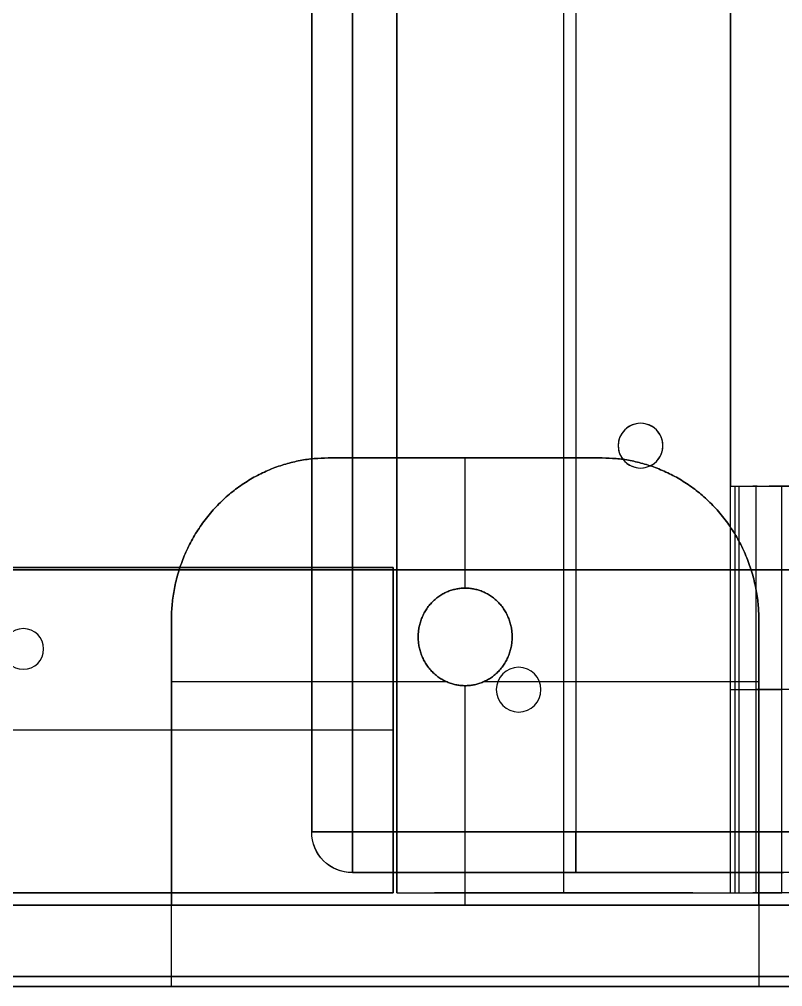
# Model space of a CAD drawing. Header units: millimetres. Extents: x -1488 to 3198, y -4194 to 3775.
# Drawn here: x -973.2 to -879.3, y -4194.1 to -4075.2 of the extents above; entities that cross this region are included whole.
import ezdxf

# ---------------------------------------------------------------- set-up
doc = ezdxf.new("R2010")
doc.units = ezdxf.units.MM
doc.header["$MEASUREMENT"] = 0
doc.layers.add('Domyślny', color=7, linetype='Continuous', true_color=0x000000)
doc.layers.add('Warstwa 01', color=7, linetype='Continuous', true_color=0xffffff)

# ---------------------------------------------------------------- blocks, each defined once
blk = doc.blocks.new('blacha wspornika desek awki Soft 02.412 SC_skrajny 01')
at = {"layer": 'Domyślny'}
for p, q in [((0, 5.551115123125783e-17, -190), (0, 4, -190)), ((0, 4, -190), (40, 4, -190)), ((20, 5.551115123125783e-17), (20, 4)), ((20, 4), (20, 4, -380.0000000000001)), ((20, 4, -380), (20, 1.110223024625157e-16, -380)), ((27.5, -5.551115123125783e-17, -160.5), (27.5, 3.999999999999999, -160.5)), ((27.5, -5.551115123125783e-17, -105.5), (27.5, 3.999999999999999, -105.5)), ((27.49999999999999, -5.551115123125783e-17, -45.5), (27.49999999999999, 3.999999999999999, -45.5)), ((27.5, -5.551115123125783e-17, -334.5), (27.5, 3.999999999999999, -334.5)), ((27.5, -5.551115123125783e-17, -274.5), (27.5, 3.999999999999999, -274.5)), ((27.5, -5.551115123125783e-17, -219.5), (27.5, 3.999999999999999, -219.5)), ((29.99999999999999, 3.999999999999999, -217), (29.99999999999999, -4.625929269271485e-17, -217)), ((29.99999999999999, -4.625929269271485e-17, -222), (29.99999999999999, 3.999999999999999, -222)), ((29.99999999999999, 3.999999999999999, -272), (29.99999999999999, -4.625929269271485e-17, -272)), ((29.99999999999999, -4.625929269271485e-17, -277), (29.99999999999999, 3.999999999999999, -277)), ((29.99999999999999, 3.999999999999999, -332), (29.99999999999999, -4.625929269271485e-17, -332)), ((29.99999999999999, -4.625929269271485e-17, -337), (29.99999999999999, 3.999999999999999, -337)), ((29.99999999999999, 3.999999999999999, -163), (29.99999999999999, -4.625929269271485e-17, -163)), ((29.99999999999999, -4.625929269271485e-17, -158), (29.99999999999999, 3.999999999999999, -158)), ((29.99999999999999, 3.999999999999999, -108), (29.99999999999999, -4.625929269271485e-17, -108)), ((29.99999999999999, -4.625929269271485e-17, -103), (29.99999999999999, 3.999999999999999, -103)), ((29.99999999999999, 3.999999999999999, -48), (29.99999999999999, -4.625929269271485e-17, -48)), ((29.99999999999999, -4.625929269271485e-17, -43), (29.99999999999999, 3.999999999999999, -43)), ((32.5, -5.551115123125783e-17, -219.5), (32.5, 3.999999999999999, -219.5)), ((32.5, -5.551115123125783e-17, -274.5), (32.5, 3.999999999999999, -274.5)), ((32.5, -5.551115123125783e-17, -334.5), (32.5, 3.999999999999999, -334.5)), ((32.49999999999999, -5.551115123125783e-17, -45.5), (32.49999999999999, 3.999999999999999, -45.5)), ((32.49999999999999, -5.551115123125783e-17, -105.5), (32.49999999999999, 3.999999999999999, -105.5)), ((32.5, -5.551115123125783e-17, -160.5), (32.5, 3.999999999999999, -160.5)), ((40, 5.551115123125783e-17, -190), (40, 4, -190)), ((0, 2), (0, 2, -380)), ((40, 2), (-1.77635683940025e-15, 2)), ((40, 2, -380), (-1.77635683940025e-15, 2, -380)), ((40, 2, -380), (40, 2)), ((0, 0, -190), (40, 0, -190)), ((20, 0), (20, 0, -380.0000000000001))]:
    blk.add_line(p, q, dxfattribs=at)
at = {"layer": 'Domyślny', "extrusion": (1.776356839400251e-16, 1, 0)}
for centre, start, end in [((-30, -160.5, 4.000000000000004), 270.0000000000002, 89.99999999999984), ((-29.99999999999999, -45.5, 4.000000000000004), 270, 90), ((-30, -334.5, 4.000000000000004), 270.0000000000002, 89.99999999999984), ((-30, -274.5, 4.000000000000004), 270.0000000000002, 89.99999999999984), ((-30, -219.5, 4.000000000000004), 270.0000000000002, 89.99999999999984)]:
    blk.add_arc(centre, 2.5, start, end, dxfattribs=at)
at = {"layer": 'Domyślny', "extrusion": (1.77635683940025e-16, 1, 0)}
blk.add_arc((-30, -105.5, 4.000000000000004), 2.5, 270.0000000000002, 89.99999999999977, dxfattribs=at)
at = {"layer": 'Domyślny', "extrusion": (-1.776356839400251e-16, 1, 0)}
for centre, radius, start, end in [((-30, -219.5, 3.999999999999994), 2.5, 89.99999999999977, 270.0000000000002), ((-30, -274.5, 3.999999999999994), 2.5, 89.99999999999977, 270.0000000000002), ((-30, -334.5, 3.999999999999994), 2.5, 89.99999999999977, 270.0000000000002), ((-29.99999999999999, -45.5, 3.999999999999994), 2.5, 90, 270), ((-29.99999999999999, -105.5, 3.999999999999994), 2.500000000000014, 90, 270), ((-30, -160.5, 3.999999999999994), 2.5, 89.99999999999977, 270.0000000000002)]:
    blk.add_arc(centre, radius, start, end, dxfattribs=at)
at = {"layer": 'Domyślny', "extrusion": (0, 1, 0)}
for centre, start, end in [((-30, -160.5, 2), 270, 90), ((-30, -105.5, 2), 270, 90), ((-29.99999999999999, -45.5, 2), 270, 90), ((-30, -334.5, 2), 270, 90), ((-30, -274.5, 2), 270, 90), ((-30, -219.5, 2), 270, 90), ((-30, -219.5, 2), 90, 270), ((-30, -274.5, 2), 90, 270), ((-30, -334.5, 2), 90, 270), ((-29.99999999999999, -45.5, 2), 90, 270), ((-29.99999999999999, -105.5, 2), 90, 270), ((-30, -160.5, 2), 90, 270)]:
    blk.add_arc(centre, 2.5, start, end, dxfattribs=at)
at = {"layer": 'Domyślny', "extrusion": (-1.110223024625158e-17, 1, 1.232595164407831e-33)}
for centre in [(-30, -160.5), (-30, -334.5), (-30, -274.5), (-30, -219.5)]:
    blk.add_arc(centre, 2.5, 270.0000000000002, 89.99999999999984, dxfattribs=at)
at = {"layer": 'Domyślny', "extrusion": (-1.110223024625159e-17, 1, 1.355854680848614e-32)}
blk.add_arc((-30, -105.5), 2.5, 270.0000000000002, 89.99999999999977, dxfattribs=at)
at = {"layer": 'Domyślny', "extrusion": (-1.110223024625157e-17, 1, 2.465190328815662e-33)}
blk.add_arc((-29.99999999999999, -45.5), 2.5, 270, 90, dxfattribs=at)
at = {"layer": 'Domyślny', "extrusion": (1.110223024625155e-17, 1, -1.232595164407831e-33)}
for centre in [(-30, -219.5), (-30, -274.5), (-30, -334.5), (-30, -160.5)]:
    blk.add_arc(centre, 2.5, 89.99999999999977, 270.0000000000002, dxfattribs=at)
at = {"layer": 'Domyślny', "extrusion": (1.110223024625157e-17, 1, -2.465190328815662e-33)}
blk.add_arc((-29.99999999999999, -45.5), 2.5, 90, 270, dxfattribs=at)
at = {"layer": 'Domyślny', "extrusion": (1.110223024625157e-17, 1, 6.162975822039137e-33)}
blk.add_arc((-29.99999999999999, -105.5), 2.500000000000014, 90, 270, dxfattribs=at)
at = {"layer": 'Domyślny'}
for points in [[(0, 4), (0, 2), (0, 0)], [(0, 4, -380), (0, 4, -190), (0, 4)], [(0, 0, -380), (0, 2, -380), (0, 4, -380)], [(0, 4), (20, 4), (40, 4)], [(0, 4, -380), (20, 4, -380), (40, 4, -380)], [(40, 4), (40, 2), (40, 0)], [(40, 4, -380), (40, 2, -380), (40, 0, -380)], [(40, 4), (40, 4, -190), (40, 4, -380)], [(0, 0), (0, 0, -190), (0, 0, -380)], [(40, 0), (20, 0), (0, 0)], [(0, 0, -380), (20, 0, -380), (40, 0, -380)], [(40, 0, -380), (40, 0, -190), (40, 0)]]:
    blk.add_open_spline(points, degree=2, dxfattribs=at)
blk = doc.blocks.new('blacha nona przednia awki Soft 02.412 SC')
at = {"layer": 'Domyślny'}
for p, q in [((-852.4999999999999, 74.23226756797584, -41.88912181746839), (-902.5, 74.23226756797584, -41.88912181746839)), ((-902.5, 73.88571409291805, -39.56001241746166), (-902.5, 69.48422842302935, -39.56001241746166)), ((-852.4999999999999, 73.88571446481916, -39.56001241746169), (-852.4999999999999, 69.48422842302936, -39.56001241746169)), ((-850.25, 68.81745106388863, -53.38510666913847), (-850.25, 72.78616392951172, -53.88442439387677)), ((-847.4999999999998, 69.16073199964686, -50.65661657402279), (-847.5, 73.12944486526985, -51.15593429876185)), ((-844.7499999999998, 68.81745106388865, -53.38510666913848), (-844.7499999999998, 72.78616392951174, -53.88442439387676)), ((-902.5, 71.85965004500324, -42.59712260004124), (-902.5, 71.85965004500324, -36.26173934044103)), ((-902.5, 71.63689760619111, -63.01910521412901), (-902.5, 67.6053638213733, -63.01910521412901)), ((-902.5, 71.60548714659373, -63.26876407649871), (-437.7500000000001, 71.60548714659373, -63.26876407649871)), ((-877.4999999999999, 58.99999999999997, -23.34314575050776), (-877.4999999999999, 71.88912181746826, -36.232267567976)), ((-25.00000000000001, 72.18533686641027, -42.63809840457753), (-852.5, 72.18533686641027, -42.63809840457763)), ((-852.4999999999999, 71.85965004500324, -42.59712260004128), (-852.4999999999999, 71.85965004500324, -36.26173934044104)), ((-847.4999999999998, 72.44288299375336, -56.6129144889936), (-847.4999999999998, 68.47417012813037, -56.11359676425455)), ((-847.5000000000001, 68.47417012813021, -56.11359676425454), (-847.5000000000007, 72.44288299375323, -56.61291448899343)), ((-847.4999999999997, 68.47417012813024, -56.11359676425452), (-847.4999999999991, 72.44288299375324, -56.61291448899333)), ((-852.4999999999999, 70.23226756797585, -41.88912181746839), (-902.5, 70.23226756797585, -41.88912181746839)), ((-880.25, 66.94500959611567, -68.26777991522489), (-880.2500000000001, 70.91372246173853, -68.76709763996483)), ((-877.5, 67.28829053187408, -65.53928982010903), (-877.5, 71.25700339749702, -66.03860754484863)), ((-877.5, 67.28829053187404, -65.53928982010906), (-877.5000000000002, 71.25700339749696, -66.03860754484873)), ((-877.4999999999999, 67.28829053187401, -65.53928982010906), (-877.4999999999998, 71.25700339749696, -66.03860754484873)), ((-877.5, 70.57044152598013, -71.49558773508025), (-877.5, 66.60172866035722, -70.99627001034057)), ((-874.7499999999999, 66.94500959611567, -68.26777991522489), (-874.7499999999999, 70.91372246173854, -68.76709763996483)), ((-852.4999999999999, 57.58578643762691, -24.75735931288089), (-852.4999999999999, 70.47490825509517, -37.64648113034911)), ((-902.5, 69.62113071378221, -46.99724257311316), (-902.5, 69.62113071378221, -79.04096785514486)), ((-877.4999999999999, 56.17157287525379, -26.17157287525396), (-877.4999999999999, 69.06069469272205, -39.06069469272217)), ((-902.5, 67.6367742809708, -62.76944635175926), (-437.7500000000001, 67.6367742809708, -62.76944635175926)), ((-902.5, 67.05692456115416, -83.40011202368045), (902.5, 67.05692456115416, -83.40011202368045))]:
    blk.add_line(p, q, dxfattribs=at)
at = {"layer": 'Domyślny', "extrusion": (1, 0, 0)}
for centre, radius, start, end in [((66.23226756797578, -41.88912181746844, -902.5), 8.000000000000075, 352.8290942422592, 44.99999999999979), ((66.23226756797587, -41.88912181746839, -877.5), 7.999999999999979, 352.8290942422587, 44.99999999999993), ((66.23226756797582, -41.88912181746842, -902.5), 4.000000000000043, 352.8290942422594, 44.99999999999986), ((66.23226756797587, -41.88912181746839, -877.5), 3.999999999999986, 352.8290942422587, 44.99999999999986)]:
    blk.add_arc(centre, radius, start, end, dxfattribs=at)
at = {"layer": 'Domyślny', "extrusion": (1, -3.204931582357804e-13, -1.098202521269926e-13)}
blk.add_arc((66.23226756770273, -41.889121817562, -852.500000000019), 7.999999999999917, 352.8290942422584, 45.00000000000036, dxfattribs=at)
at = {"layer": 'Domyślny', "extrusion": (9.409051364647662e-15, 0.9921782164057407, -0.1248294311848097)}
blk.add_arc((847.5000000000003, -44.37709664572334, 78.94320835339934), 2.75000000000008, 270.0000000000023, 89.99999999999291, dxfattribs=at)
at = {"layer": 'Domyślny', "extrusion": (-4.281887551934712e-15, 0.9921782164057402, -0.1248294311848142)}
blk.add_arc((847.4999999999997, -44.37709664572154, 78.94320835341112), 2.750000000000095, 90, 269.9999999999953, dxfattribs=at)
at = {"layer": 'Domyślny', "extrusion": (7.774166447299024e-15, 0.9921782164057311, -0.1248294311848865)}
blk.add_arc((877.5000000000006, -59.3770966457178, 78.94320835340429), 2.750000000000042, 270, 90, dxfattribs=at)
at = {"layer": 'Domyślny', "extrusion": (1.786165261621071e-14, 0.9921782164057311, -0.1248294311848862)}
blk.add_arc((877.5000000000013, -59.37709664571894, 78.94320835339543), 2.750000000000042, 90, 270, dxfattribs=at)
at = {"layer": 'Domyślny', "extrusion": (1, -5.832450392561646e-13, -1.998548662177918e-13)}
blk.add_arc((66.23226756747864, -41.88912181763878, -852.5000000000322), 4.000000000000012, 352.8290942422586, 45, dxfattribs=at)
at = {"layer": 'Domyślny', "extrusion": (0, 0.9921782164057534, -0.1248294311847101)}
blk.add_arc((847.4999999999999, -44.37709664573, 76.94320835340287), 2.750000000000114, 270.0000000000047, 90.00000000000237, dxfattribs=at)
at = {"layer": 'Domyślny', "extrusion": (0, 0.9921782164057537, -0.1248294311847083)}
blk.add_arc((847.4999999999999, -44.37709664573015, 76.9432083534028), 2.750000000000114, 89.99999999999054, 269.9999999999928, dxfattribs=at)
at = {"layer": 'Domyślny', "extrusion": (0, 0.9921782164057252, -0.1248294311849339)}
blk.add_arc((877.5, -59.37709664571328, 76.94320835341395), 2.75, 269.9999999999976, 89.99999999999763, dxfattribs=at)
at = {"layer": 'Domyślny', "extrusion": (0, 0.9921782164057253, -0.1248294311849321)}
blk.add_arc((877.5, -59.37709664571344, 76.94320835341384), 2.75, 90.00000000000475, 270.0000000000047, dxfattribs=at)
at = {"layer": 'Domyślny', "extrusion": (-2.291101086783939e-15, 0.9921782164057403, -0.1248294311848145)}
blk.add_arc((847.4999999999997, -44.37709664572191, 74.94320835340946), 2.750000000000095, 270, 90, dxfattribs=at)
at = {"layer": 'Domyślny', "extrusion": (2.613634343283268e-15, 0.9921782164057403, -0.1248294311848143)}
blk.add_arc((847.5, -44.37709664572244, 74.94320835340531), 2.750000000000095, 90, 270, dxfattribs=at)
at = {"layer": 'Domyślny', "extrusion": (2.580266052002259e-15, 0.9921782164057316, -0.124829431184883)}
blk.add_arc((877.5000000000002, -59.37709664571738, 74.94320835340864), 2.750000000000012, 270, 90, dxfattribs=at)
at = {"layer": 'Domyślny', "extrusion": (-2.580266052000177e-15, 0.9921782164057316, -0.1248294311848827)}
blk.add_arc((877.4999999999998, -59.37709664571685, 74.94320835341314), 2.750000000000012, 90, 270, dxfattribs=at)
at = {"layer": 'Domyślny'}
for points in [[(-902.5, 69.04128099396564, -83.64977088605016), (-902.5, 71.60548714659369, -63.26876407649873), (-902.5, 74.16969329922173, -42.8877572669473)], [(-902.5, 74.16969329922173, -42.8877572669473), (-877.4999999999999, 74.16969329922173, -42.88775726694732), (-852.4999999999998, 74.16969329922173, -42.88775726694734)], [(-902.5, 70.2009804335988, -42.38843954220784), (-902.5, 72.18533686641027, -42.63809840457758), (-902.5, 74.16969329922173, -42.8877572669473)], [(-852.4999999999998, 74.16969329922173, -42.88775726694734), (-438.7499999999999, 74.16969329922173, -42.8877572669473), (-25.00000000000001, 74.16969329922175, -42.88775726694725)], [(-852.4999999999998, 70.2009804335988, -42.38843954220788), (-852.4999999999998, 72.18533686641027, -42.6380984045776), (-852.4999999999998, 74.16969329922173, -42.88775726694734)], [(-902.5, 71.88912181746824, -36.23226756797602), (-877.4999999999999, 71.88912181746824, -36.23226756797602), (-852.4999999999998, 71.88912181746824, -36.23226756797602)], [(-902.5, 58.99999999999997, -23.34314575050777), (-902.5, 65.4445609087341, -29.78770665924189), (-902.5, 71.88912181746824, -36.23226756797602)], [(-902.5, 69.06069469272207, -39.0606946927222), (-902.5, 70.47490825509516, -37.64648113034912), (-902.5, 71.88912181746824, -36.23226756797602)], [(-852.4999999999998, 71.88912181746824, -36.23226756797602), (-852.4999999999998, 65.4445609087341, -29.7877066592419), (-852.4999999999998, 58.99999999999999, -23.34314575050778)], [(-852.4999999999998, 69.06069469272205, -39.06069469272221), (-852.4999999999998, 70.47490825509514, -37.64648113034912), (-852.4999999999998, 71.88912181746824, -36.23226756797602)], [(-902.5, 70.2009804335988, -42.38843954220784), (-877.4999999999999, 70.2009804335988, -42.38843954220786), (-852.4999999999998, 70.2009804335988, -42.38843954220788)], [(-902.5, 65.07256812834271, -83.15045316131074), (-902.5, 67.63677428097076, -62.76944635175929), (-902.5, 70.2009804335988, -42.38843954220784)], [(-852.4999999999998, 70.2009804335988, -42.38843954220788), (-438.7499999999999, 70.2009804335988, -42.38843954220783), (-25.00000000000001, 70.20098043359882, -42.38843954220779)], [(-902.5, 56.17157287525379, -26.17157287525397), (-902.5, 62.61613378398793, -32.61613378398809), (-902.5, 69.06069469272207, -39.0606946927222)], [(-902.5, 69.06069469272207, -39.0606946927222), (-877.4999999999999, 69.06069469272205, -39.06069469272221), (-852.4999999999998, 69.06069469272205, -39.06069469272221)], [(902.5, 69.04128099396564, -83.64977088605016), (0, 69.04128099396564, -83.64977088605016), (-902.5, 69.04128099396564, -83.64977088605016)], [(-902.5, 65.07256812834271, -83.15045316131074), (-902.5, 67.05692456115418, -83.40011202368045), (-902.5, 69.04128099396564, -83.64977088605016)], [(-852.4999999999998, 69.06069469272205, -39.06069469272221), (-852.4999999999998, 62.61613378398793, -32.61613378398809), (-852.4999999999998, 56.1715728752538, -26.17157287525397)], [(902.5, 65.07256812834271, -83.15045316131072), (0, 65.07256812834271, -83.15045316131074), (-902.5, 65.07256812834271, -83.15045316131074)]]:
    blk.add_open_spline(points, degree=2, dxfattribs=at)
blk = doc.blocks.new('deska 2 siedziska awki Soft 02.412 SC 01')
at = {"layer": 'Domyślny'}
for p, q in [((5, 0), (1795, 0)), ((1800, -73.02918409690244), (1800, -4.999999999999998)), ((5, -32.49999999999999, -19.00000000000001), (1795, -32.49999999999999, -19.00000000000001)), ((5, -32.49999999999999, 19), (1795, -32.49999999999999, 19)), ((1800, -43.46073951743066, 14), (1800, -43.46073951743066, -14.00000000000001))]:
    blk.add_line(p, q, dxfattribs=at)
for centre, radius, start, end in [((1795, -4.999999999999657, 14), 4.99999999999966, 359.9999999999961, 90), ((1795, -4.999999999999997), 5, 1.017777498068325e-14, 90), ((1795, -4.999999999999654, -14), 4.999999999999545, 359.9999999999961, 89.9999999999974)]:
    blk.add_arc(centre, radius, start, end, dxfattribs=at)
at = {"layer": 'Domyślny', "extrusion": (1, 0, 0)}
for centre, radius, start, end in [((-5.000000000000004, 14, 1795), 5.000000000000004, 2.035554996136649e-14, 89.99999999999997), ((-4.999999999999998, -14, 1795), 4.999999999999996, 270, 4.071109992273304e-14)]:
    blk.add_arc(centre, radius, start, end, dxfattribs=at)
at = {"layer": 'Domyślny', "extrusion": (-7.105427357601002e-16, 1, -3.234329711406149e-29)}
blk.add_arc((-1795, -14.00000000000034, -5.000000000001275), 4.999999999999659, 179.9999999999961, 269.9999999999974, dxfattribs=at)
at = {"layer": 'Domyślny', "extrusion": (-5.329070518200751e-16, 1, -1.776356839400007e-16)}
blk.add_arc((-1795, 14.00000000000034, -5.000000000000959), 4.999999999999659, 90.00000000000261, 180.0000000000039, dxfattribs=at)
at = {"layer": 'Domyślny', "extrusion": (0, 1, 0)}
for centre, radius, start, end in [((-1795, -13.99999999999999, -32.49999999999999), 5.000000000000009, 180, 270), ((-1795, 14, -32.5), 5, 90, 180)]:
    blk.add_arc(centre, radius, start, end, dxfattribs=at)
at = {"layer": 'Domyślny'}
for points in [[(1795, 1.221245327087672e-15, 14), (900.0000000000001, 1.054711873393899e-15, 14), (4.99999999999992, 8.881784197001252e-16, 14)], [(4.99999999999992, 0, -14), (900.0000000000001, 1.665334536937735e-16, -14), (1795, 3.33066907387547e-16, -14)], [(1795, 3.33066907387547e-16, -14), (1795, 7.771561172376096e-16), (1795, 1.221245327087672e-15, 14)], [(1795, -4.999999999999999, -19), (900.0000000000001, -5, -19), (4.999999999999941, -5, -19.00000000000001)], [(4.999999999999913, -4.999999999999998, 19), (900.0000000000001, -4.999999999999999, 19), (1795, -5, 19)], [(1795, -59.99999999999999, -19.00000000000001), (1795, -32.49999999999999, -19.00000000000001), (1795, -4.999999999999999, -19)], [(1795, -5, 19), (1795, -32.50000000000004, 19.00000000000005), (1795, -60.00000000000007, 19.00000000000009)], [(1800, -4.999999999999996, -14), (1800, -4.999999999999997), (1800, -4.999999999999998, 14)], [(1800, -4.999999999999998, 14), (1800, -31.51459204844955, 14.0000000000001), (1800, -58.0291840968991, 14.00000000000019)], [(1800, -59.99999999999999, -14.00000000000001), (1800, -32.49999999999999, -14), (1800, -4.999999999999996, -14)]]:
    blk.add_open_spline(points, degree=2, dxfattribs=at)

msp = doc.modelspace()

# ---------------------------------------------------------------- linework, layer by layer
at = {"layer": 'Warstwa 01'}
for p, q in [((-935.2552070773345, -4129.117115089797, -217.8634727275319), (-935.2552070773345, -4129.117115089797, -207.8634727275319)), ((-918.3852143473587, -4145.117115089797, -217.8634727275319), (-918.3852143473587, -4145.117115089797, -207.8634727275319)), ((-882.2352299259801, -4149.117115089797, -217.8634727275319), (-882.2352299259801, -4149.117115089797, -207.8634727275319)), ((-918.3852143473587, -4157.117115089797, -207.8634727275319), (-918.3852143473587, -4157.117115089797, -217.8634727275319))]:
    msp.add_line(p, q, dxfattribs=at)
msp.add_lwpolyline([(-954.5351987687363, -4194.117115089797), (-882.2281001764668, -4194.117115089797)], dxfattribs=at)
for points, weights in [([(-954.5351987687363, -4149.117115089797, -217.8634727275319), (-954.5351987687369, -4129.117115089798, -217.8634727275319), (-935.2552070773345, -4129.117115089797, -217.8634727275319)], [1, 0.7071067811865474, 1]), ([(-935.2552070773345, -4129.117115089797, -207.8634727275319), (-954.5351987687368, -4129.117115089798, -207.8634727275319), (-954.5351987687363, -4149.117115089797, -207.8634727275319)], [1, 0.7071067811865478, 1]), ([(-935.2552070773345, -4129.117115089797, -212.8634727275319), (-954.5351987687364, -4129.117115089797, -212.8634727275319), (-954.5351987687363, -4149.117115089797, -212.8634727275319)], [1, 0.7071067811865476, 1]), ([(-901.5152216173819, -4129.117115089797, -217.8634727275319), (-882.2352299259803, -4129.117115089797, -217.8634727275318), (-882.2352299259801, -4149.117115089797, -217.8634727275319)], [1, 0.7071067811865476, 1]), ([(-882.2352299259801, -4149.117115089797, -207.8634727275319), (-882.2352299259812, -4129.117115089798, -207.8634727275319), (-901.5152216173819, -4129.117115089797, -207.8634727275319)], [1, 0.7071067811865475, 1]), ([(-882.2352299259801, -4149.117115089797, -212.8634727275319), (-882.2352299259803, -4129.117115089797, -212.8634727275319), (-901.5152216173819, -4129.117115089797, -212.8634727275319)], [1, 0.7071067811865476, 1])]:
    msp.add_rational_spline(points, weights, degree=2, dxfattribs=at)
for points in [[(-901.5152216173819, -4129.117115089797, -217.8634727275319), (-918.3852143473582, -4129.117115089797, -217.8634727275319), (-935.2552070773345, -4129.117115089797, -217.8634727275319)], [(-935.2552070773345, -4129.117115089797, -207.8634727275319), (-918.3852143473582, -4129.117115089797, -207.8634727275319), (-901.5152216173819, -4129.117115089797, -207.8634727275319)], [(-901.5152216173819, -4129.117115089797, -212.8634727275319), (-918.3852143473587, -4129.117115089797, -212.8634727275319), (-935.2552070773354, -4129.117115089797, -212.8634727275319)], [(-918.3852143473586, -4129.117115089797, -217.8634727275319), (-918.3852143473586, -4129.117115089797, -212.8634727275319), (-918.3852143473586, -4129.117115089797, -207.8634727275319)], [(-918.3852143473578, -4145.117115089797, -207.8634727275319), (-918.3852143473578, -4137.117115089797, -207.8634727275319), (-918.3852143473578, -4129.117115089797, -207.8634727275319)], [(-918.3852143473578, -4145.117115089797, -217.8634727275319), (-918.3852143473578, -4137.117115089797, -217.8634727275319), (-918.3852143473578, -4129.117115089797, -217.8634727275319)], [(-901.5152216173819, -4129.117115089797, -207.8634727275319), (-901.5152216173819, -4129.117115089797, -212.8634727275319), (-901.5152216173819, -4129.117115089797, -217.8634727275319)], [(-851.59891889494, -4142.867937086089, 487.144736735097), (-1081.229549258668, -4142.867937086089, 487.1447367350973), (-1310.860179622396, -4142.867937086089, 487.1447367350976)], [(-954.5351987687363, -4149.117115089797, -217.8634727275319), (-954.5351987687363, -4166.617115089797, -217.8634727275319), (-954.5351987687363, -4184.117115089797, -217.8634727275319)], [(-954.5351987687363, -4149.117115089797, -207.8634727275319), (-954.5351987687363, -4149.117115089797, -212.8634727275319), (-954.5351987687363, -4149.117115089797, -217.8634727275319)], [(-954.5351987687363, -4184.117115089797, -207.8634727275319), (-954.5351987687363, -4166.617115089797, -207.8634727275319), (-954.5351987687363, -4149.117115089797, -207.8634727275319)], [(-954.5351987687363, -4149.117115089798, -212.8634727275319), (-954.5351987687363, -4166.617115089798, -212.8634727275319), (-954.5351987687363, -4184.117115089798, -212.8634727275319)], [(-882.2352299259801, -4184.117115089797, -217.8634727275319), (-882.2352299259801, -4166.617115089797, -217.8634727275319), (-882.2352299259801, -4149.117115089797, -217.8634727275319)], [(-882.2352299259801, -4149.117115089797, -207.8634727275319), (-882.2352299259801, -4166.617115089797, -207.8634727275319), (-882.2352299259801, -4184.117115089797, -207.8634727275319)], [(-882.2352299259801, -4184.117115089798, -212.8634727275319), (-882.2352299259801, -4166.617115089797, -212.8634727275319), (-882.2352299259801, -4149.117115089797, -212.8634727275319)], [(-924.169211854779, -4151.117115089797, -217.8634727275319), (-924.169211854779, -4151.117115089797, -212.8634727275319), (-924.169211854779, -4151.117115089797, -207.8634727275319)], [(-912.6012168399375, -4151.117115089797, -217.8634727275319), (-912.6012168399375, -4151.117115089797, -212.8634727275319), (-912.6012168399375, -4151.117115089797, -207.8634727275319)], [(-954.5351987687361, -4156.617115089797, -207.8634727275319), (-937.6160014570823, -4156.617115089797, -207.8634727275319), (-920.6968041454286, -4156.617115089797, -207.8634727275319)], [(-954.5351987687361, -4156.617115089797, -217.8634727275319), (-937.6160014570823, -4156.617115089797, -217.8634727275319), (-920.6968041454286, -4156.617115089797, -217.8634727275319)], [(-918.3852143473578, -4184.117115089797, -207.8634727275319), (-918.3852143473578, -4170.617115089797, -207.8634727275319), (-918.3852143473578, -4157.117115089797, -207.8634727275319)], [(-918.3852143473578, -4184.117115089797, -217.8634727275319), (-918.3852143473578, -4170.617115089797, -217.8634727275319), (-918.3852143473578, -4157.117115089797, -217.8634727275319)], [(-916.073624549287, -4156.617115089797, -207.8634727275319), (-899.1544272376332, -4156.617115089797, -207.8634727275319), (-882.2352299259794, -4156.617115089797, -207.8634727275319)], [(-916.073624549287, -4156.617115089797, -217.8634727275319), (-899.1544272376332, -4156.617115089797, -217.8634727275319), (-882.2352299259794, -4156.617115089797, -217.8634727275319)], [(-954.5351987687363, -4166.617115089797, -217.8634727275319), (-954.5351987687363, -4166.617115089797, -212.8634727275319), (-954.5351987687363, -4166.617115089797, -207.8634727275319)], [(-882.2352299259801, -4166.617115089797, -217.8634727275319), (-882.2352299259801, -4166.617115089797, -212.8634727275319), (-882.2352299259801, -4166.617115089797, -207.8634727275319)], [(-1340.27364794589, -4184.117115089797, 272.1365272724687), (-1108.768986412415, -4184.117115089797, 272.1365272724684), (-877.2643248789391, -4184.117115089797, 272.136527272468)], [(-954.5351987687363, -4194.117115089797, -217.8634727275319), (-954.5351987687363, -4189.117115089797, -217.8634727275319), (-954.5351987687363, -4184.117115089797, -217.8634727275319)], [(-882.2281001764668, -4184.117115089797, -217.8634727275318), (-918.3816494726016, -4184.117115089797, -217.8634727275318), (-954.5351987687363, -4184.117115089797, -217.8634727275319)], [(-954.5351987687354, -4194.117115089797, 103.5404389166512), (-954.5351987687354, -4189.117115089797, 103.5404389166512), (-954.5351987687354, -4184.117115089797, 103.5404389166512)], [(-954.5351987687363, -4184.117115089797, -217.8634727275319), (-954.5351987687363, -4184.117115089797, -212.8634727275319), (-954.5351987687363, -4184.117115089797, -207.8634727275319)], [(-882.2352299259801, -4184.117115089797, -207.8634727275319), (-918.3852143473582, -4184.117115089797, -207.8634727275319), (-954.5351987687363, -4184.117115089797, -207.8634727275319)], [(-882.2352299259801, -4184.117115089797, -217.8634727275319), (-918.3852143473582, -4184.117115089797, -217.8634727275319), (-954.5351987687363, -4184.117115089797, -217.8634727275319)], [(-954.5351987687361, -4184.117115089797, -212.8634727275319), (-918.3852143473578, -4184.117115089797, -212.8634727275319), (-882.2352299259794, -4184.117115089797, -212.8634727275319)], [(-918.3852143473578, -4184.117115089797, -217.8634727275319), (-918.3852143473578, -4184.117115089797, -212.8634727275319), (-918.3852143473578, -4184.117115089797, -207.8634727275319)], [(-882.2352299259801, -4184.117115089797, -207.8634727275319), (-882.2352299259801, -4184.117115089797, -212.8634727275319), (-882.2352299259801, -4184.117115089797, -217.8634727275319)], [(-882.2281001764668, -4194.117115089797, -217.8634727275318), (-882.2281001764668, -4189.117115089797, -217.8634727275318), (-882.2281001764668, -4184.117115089797, -217.8634727275318)], [(-851.59891889494, -4192.867937086087, 487.1447367350973), (-1081.229549258668, -4192.867937086087, 487.1447367350976), (-1310.860179622396, -4192.867937086087, 487.144736735098)], [(-1340.27364794589, -4194.117115089797, 272.1365272724687), (-1108.768986412415, -4194.117115089797, 272.1365272724684), (-877.2643248789391, -4194.117115089797, 272.136527272468)], [(-882.2281001764668, -4194.117115089797, -217.8634727275318), (-918.3816494726016, -4194.117115089797, -217.8634727275318), (-954.5351987687363, -4194.117115089797, -217.8634727275319)]]:
    msp.add_open_spline(points, degree=2, dxfattribs=at)
for points, knots in [([(-1309.212736629001, -4142.86793708609, 477.2452321269052), (-1196.398445121323, -4142.86793708609, 477.245232126905), (-1083.584153613647, -4142.86793708609, 477.2452321269049), (-967.5371364868581, -4142.86793708609, 477.2452321269064), (-851.4901193600684, -4142.86793708609, 477.245232126908)], [5009.033172959468, 5009.033172959468, 5009.033172959468, 5234.661755974822, 5234.661755974822, 5466.755790228401, 5466.755790228401, 5466.755790228401]), ([(-954.5351987687363, -4184.117115089797, -217.8634727275319), (-954.5351987687363, -4184.117115089797, -207.1615169054403), (-954.5351987687363, -4184.117115089797, -196.4595610833488), (-954.5351987687363, -4184.117115089797, -46.45956108334877), (-954.5351987687354, -4184.117115089797, 103.5404389166512)], [-1130.269182246529, -1130.269182246529, -1130.269182246529, -1108.865270602346, -1108.865270602346, -808.8652706023458, -808.8652706023458, -808.8652706023458]), ([(-827.6554140586522, -4184.117115089797, 215.8950557132248), (-853.5953064136966, -4184.117115089797, 9.71774731493798), (-879.53519876874, -4184.117115089797, -196.4595610833489), (-880.8816494726034, -4184.117115089797, -207.1615169054404), (-882.2281001764668, -4184.117115089797, -217.8634727275318)], [-1639.754321304241, -1639.754321304241, -1639.754321304241, -1224.148929068993, -1224.148929068993, -1202.576280838799, -1202.576280838799, -1202.576280838799]), ([(-1309.212736629001, -4192.867937086088, 477.2452321269055), (-1196.398445121323, -4192.867937086088, 477.2452321269053), (-1083.584153613647, -4192.867937086088, 477.2452321269052), (-967.5371364868581, -4192.867937086088, 477.2452321269068), (-851.4901193600684, -4192.867937086088, 477.2452321269084)], [5009.033172959468, 5009.033172959468, 5009.033172959468, 5234.661755974822, 5234.661755974822, 5466.755790228401, 5466.755790228401, 5466.755790228401]), ([(-954.5351987687363, -4194.117115089797, -217.8634727275319), (-954.5351987687363, -4194.117115089797, -207.1615169054403), (-954.5351987687363, -4194.117115089797, -196.4595610833488), (-954.5351987687363, -4194.117115089797, -46.45956108334877), (-954.5351987687354, -4194.117115089797, 103.5404389166512)], [-1130.269182246529, -1130.269182246529, -1130.269182246529, -1108.865270602346, -1108.865270602346, -808.8652706023458, -808.8652706023458, -808.8652706023458]), ([(-827.6554140586522, -4194.117115089797, 215.8950557132248), (-853.5953064136966, -4194.117115089797, 9.71774731493798), (-879.53519876874, -4194.117115089797, -196.4595610833489), (-880.8816494726034, -4194.117115089797, -207.1615169054404), (-882.2281001764668, -4194.117115089797, -217.8634727275318)], [-1639.754321304241, -1639.754321304241, -1639.754321304241, -1224.148929068993, -1224.148929068993, -1202.576280838799, -1202.576280838799, -1202.576280838799])]:
    msp.add_open_spline(points, degree=2, knots=knots, dxfattribs=at)
for points, weights, knots in [([(-918.3852143473587, -4157.117115089797, -217.8634727275319), (-924.1692118547783, -4157.117115089798, -217.8634727275318), (-924.169211854779, -4151.117115089797, -217.8634727275319), (-924.1692118547783, -4145.117115089799, -217.8634727275318), (-918.3852143473587, -4145.117115089797, -217.8634727275319)], [1, 0.7071067811865476, 1, 0.7071067811865476, 1], [0, 0, 0, 9.424777960769383, 9.424777960769383, 18.84955592153877, 18.84955592153877, 18.84955592153877]), ([(-918.3852143473587, -4145.117115089797, -207.8634727275319), (-924.1692118547783, -4145.117115089799, -207.8634727275318), (-924.169211854779, -4151.117115089797, -207.8634727275319), (-924.1692118547783, -4157.117115089798, -207.8634727275318), (-918.3852143473587, -4157.117115089797, -207.8634727275319)], [1, 0.7071067811865476, 1, 0.7071067811865476, 1], [-18.84955592153877, -18.84955592153877, -18.84955592153877, -9.424777960769383, -9.424777960769383, 0, 0, 0]), ([(-918.3852143473587, -4157.117115089797, -212.8634727275319), (-924.169211854779, -4157.117115089798, -212.8634727275319), (-924.169211854779, -4151.117115089797, -212.8634727275319), (-924.169211854779, -4145.117115089797, -212.8634727275319), (-918.3852143473587, -4145.117115089797, -212.8634727275319)], [1, 0.7071067811865476, 1, 0.7071067811865476, 1], [1.570796326794897, 1.570796326794897, 1.570796326794897, 3.141592653589793, 3.141592653589793, 4.71238898038469, 4.71238898038469, 4.71238898038469]), ([(-918.3852143473587, -4145.117115089797, -217.8634727275319), (-912.6012168399371, -4145.117115089799, -217.8634727275318), (-912.6012168399375, -4151.117115089797, -217.8634727275319), (-912.6012168399371, -4157.117115089798, -217.8634727275318), (-918.3852143473587, -4157.117115089797, -217.8634727275319)], [1, 0.7071067811865476, 1, 0.7071067811865476, 1], [0, 0, 0, 9.424777960769383, 9.424777960769383, 18.84955592153877, 18.84955592153877, 18.84955592153877]), ([(-918.3852143473587, -4157.117115089797, -207.8634727275319), (-912.6012168399371, -4157.117115089798, -207.8634727275318), (-912.6012168399375, -4151.117115089797, -207.8634727275319), (-912.6012168399371, -4145.117115089799, -207.8634727275318), (-918.3852143473587, -4145.117115089797, -207.8634727275319)], [1, 0.7071067811865476, 1, 0.7071067811865476, 1], [-18.84955592153877, -18.84955592153877, -18.84955592153877, -9.424777960769383, -9.424777960769383, 0, 0, 0]), ([(-918.3852143473587, -4145.117115089797, -212.8634727275319), (-912.6012168399371, -4145.117115089797, -212.8634727275319), (-912.6012168399375, -4151.117115089797, -212.8634727275319), (-912.6012168399371, -4157.117115089798, -212.8634727275319), (-918.3852143473587, -4157.117115089797, -212.8634727275319)], [1, 0.7071067811865476, 1, 0.7071067811865476, 1], [1.570796326794897, 1.570796326794897, 1.570796326794897, 3.141592653589793, 3.141592653589793, 4.71238898038469, 4.71238898038469, 4.71238898038469]), ([(-954.5351987687354, -4184.117115089797, 103.5404389166512), (-954.5351987687362, -4184.117115089797, 153.5404389166512), (-1004.535198768735, -4184.117115089797, 153.5404389166509), (-1008.909631945033, -4184.117115089797, 153.5404389166516), (-1013.217607652083, -4184.117115089797, 152.7808265672617)], [1, 0.7071067811865476, 1, 0.9961946980917361, 1], [-808.8652706023458, -808.8652706023458, -808.8652706023458, -730.325454262601, -730.325454262601, -721.5988080026294, -721.5988080026294, -721.5988080026294]), ([(-954.5351987687354, -4194.117115089797, 103.5404389166512), (-954.5351987687362, -4194.117115089797, 153.5404389166512), (-1004.535198768735, -4194.117115089797, 153.5404389166509), (-1008.909631945033, -4194.117115089797, 153.5404389166516), (-1013.217607652083, -4194.117115089797, 152.7808265672617)], [1, 0.7071067811865476, 1, 0.9961946980917361, 1], [-808.8652706023458, -808.8652706023458, -808.8652706023458, -730.325454262601, -730.325454262601, -721.5988080026294, -721.5988080026294, -721.5988080026294])]:
    msp.add_rational_spline(points, weights, degree=2, knots=knots, dxfattribs=at)

# ---------------------------------------------------------------- block references
at = {"layer": 'Domyślny', "extrusion": (0.9921782164057342, 5.841104660177865e-17, -0.1248294311848628)}
msp.add_blockref('blacha nona przednia awki Soft 02.412 SC', (-3280.100949033018, 47.57151128971492, -865.1317295195695), dxfattribs=at)
at = {"layer": 'Domyślny', "extrusion": (-1.665334536937734e-15, 7.818232687769804e-16, -1), "rotation": 270}
msp.add_blockref('deska 2 siedziska awki Soft 02.412 SC 01', (937.2643248789395, -2380.100949033018, -253.1365272724454), dxfattribs=at)
at = {"layer": 'Domyślny', "extrusion": (1, 0, 0)}
msp.add_blockref('blacha wspornika desek awki Soft 02.412 SC_skrajny 01', (-4182.600949033017, 230.1365272724689, -927.2449758925886), dxfattribs=at)

doc.saveas('drawing.dxf')
